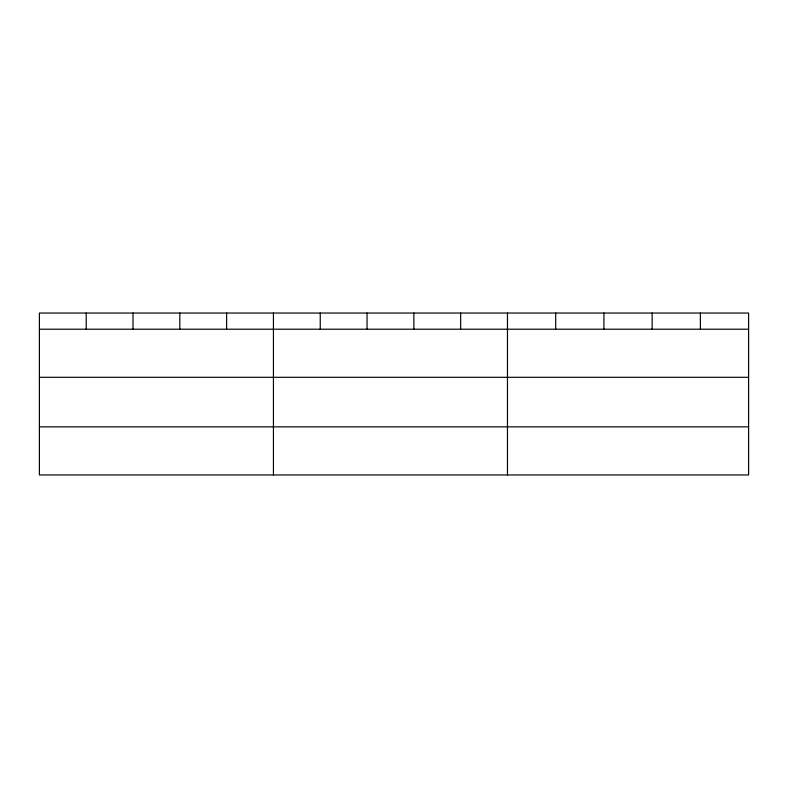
<?xml version="1.0" encoding="UTF-8"?>
<svg xmlns="http://www.w3.org/2000/svg" width="788" height="788" viewBox="0 0 788 788"><rect width="100%" height="100%" fill="white"/><g stroke="black" fill="none" stroke-linecap="round" stroke-linejoin="round"><path stroke-width="1.18" d="M748.6 377.304L748.6 313.043L39.4 313.043L39.4 474.957L748.6 474.957L748.6 377.304L39.4 377.304M39.4 329.207L748.6 329.207M39.4 426.86L748.6 426.86M700.374 313.043L700.374 329.207M652.149 313.043L652.149 329.207M603.923 313.043L603.923 329.207M555.698 313.043L555.698 329.207M507.472 313.043L507.472 474.957M460.665 313.043L460.665 329.207M413.858 313.043L413.858 329.207M367.05 313.043L367.05 329.207M320.243 313.043L320.243 329.207M273.436 313.043L273.436 474.957M226.629 313.043L226.629 329.207M179.822 313.043L179.822 329.207M133.014 313.043L133.014 329.207M86.207 313.043L86.207 329.207"/></g></svg>
